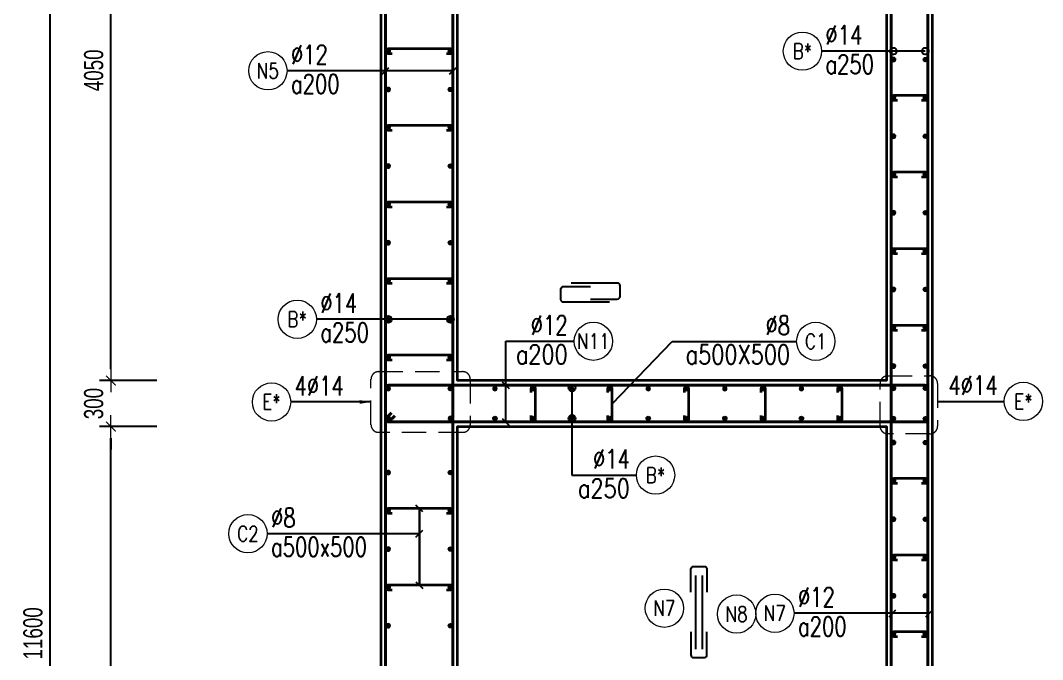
# Model space of a CAD drawing. Header units: millimetres. Extents: x 988833 to 1318015, y -9365 to 47591.
# Drawn here: x 1234722 to 1241391, y 38362 to 42534 of the extents above; entities that cross this region are included whole.
import ezdxf
from ezdxf.enums import TextEntityAlignment as Align

# ---------------------------------------------------------------- set-up
doc = ezdxf.new("R2010")
doc.units = ezdxf.units.MM
doc.header["$MEASUREMENT"] = 0
doc.linetypes.add('HIDDEN', pattern=[9.525, 6.35, -3.175])
doc.linetypes.add('HIDDEN2', pattern=[4.7625, 3.175, -1.5875])
doc.layers.get('0').update_dxf_attribs({"lineweight": 20})
doc.layers.get('Defpoints').update_dxf_attribs({"color": 151, "lineweight": 9})
for name, color, linetype in [('Hidden', 9, 'HIDDEN'), ('Leader', 6, 'Continuous'), ('Ligature', 1, 'Continuous')]:
    doc.layers.add(name, color=color, linetype=linetype)
for name, color, linetype, lineweight in [('KC-LEADER', 153, 'Continuous', 18), ('KC-THEP', 6, 'Continuous', 40), ('NDC_S_DIM', 1, 'Continuous', 15), ('NDC_S_HIDDEN', 8, 'HIDDEN2', 13), ('NDC_S_LEADER', 1, 'Continuous', 15), ('NDC_S_REBAR', 4, 'Continuous', 35), ('NDC_S_STIRRUP', 4, 'Continuous', 40), ('NDC_S_VN TEXT', 7, 'Continuous', 20), ('NDC_S_WALL', 6, 'Continuous', 35)]:
    doc.layers.add(name, color=color, linetype=linetype, lineweight=lineweight)
doc.styles.add('NDC_DIM', font='', dxfattribs={"width": 0.75})
doc.styles.add('NDC_EN TXT', font='romans.shx', dxfattribs={"width": 0.8})
doc.styles.get('NDC_DIM').set_extended_font_data('Dotum')
doc.dimstyles.new('NDC_dim_25', dxfattribs={"dimscale": 25, "dimtxt": 2.5, "dimasz": 1.5, "dimexe": 1.5, "dimexo": 2.5, "dimgap": 1, "dimtad": 1, "dimdec": 0, "dimzin": 0, "dimdsep": 46, "dimtxsty": 'NDC_DIM', "dimblk": 'DIMMARK', "dimcen": 0.09, "dimdle": 1.2, "dimclrd": 1, "dimclre": 1, "dimclrt": 3, "dimadec": 0, "dimazin": 0, "dimtfac": 1, "dimtdec": 0, "dimtix": 1, "dimtofl": 0, "dimtmove": 0, "dimatfit": 3, "dimfxl": 6, "dimfxlon": 1, "dimtolj": 1, "dimtzin": 0, "dimarcsym": 0})
doc.dimstyles.new('NDC_dim_30', dxfattribs={"dimscale": 30, "dimtxt": 2.5, "dimasz": 1.5, "dimexe": 1.5, "dimexo": 2.5, "dimgap": 1, "dimtad": 1, "dimdec": 0, "dimzin": 0, "dimdsep": 46, "dimtxsty": 'NDC_DIM', "dimblk": 'DIMMARK', "dimcen": 0.09, "dimdle": 1.2, "dimclrd": 1, "dimclre": 1, "dimclrt": 3, "dimadec": 0, "dimazin": 0, "dimtfac": 1, "dimtdec": 0, "dimtix": 1, "dimtofl": 0, "dimtmove": 0, "dimatfit": 3, "dimfxl": 6, "dimfxlon": 1, "dimtolj": 1, "dimtzin": 0, "dimarcsym": 0})
doc.dimstyles.new('NDC_dim_50', dxfattribs={"dimscale": 50, "dimtxt": 2.5, "dimasz": 1.5, "dimexe": 1.5, "dimexo": 2.5, "dimgap": 1, "dimtad": 1, "dimdec": 0, "dimzin": 0, "dimdsep": 46, "dimtxsty": 'NDC_DIM', "dimblk": 'DIMMARK', "dimcen": 0.09, "dimdle": 1.2, "dimclrd": 1, "dimclre": 1, "dimclrt": 3, "dimadec": 0, "dimazin": 0, "dimtfac": 1, "dimtdec": 0, "dimtix": 1, "dimtofl": 0, "dimtmove": 0, "dimatfit": 3, "dimfxl": 6, "dimfxlon": 1, "dimtolj": 1, "dimtzin": 0, "dimarcsym": 0})

# ---------------------------------------------------------------- blocks, each defined once
blk = doc.blocks.new('THEP')
at = {"layer": 'KC-LEADER', "color": 6}
blk.add_circle((0, 0), 14, dxfattribs=at)
at = {"layer": 'KC-THEP'}
for p, q in [((-14, 0), (14, 0)), ((9.9, 9.9), (-9.9, -9.9)), ((-9.9, 9.9), (9.9, -9.9)), ((0, 14), (0, -14))]:
    blk.add_line(p, q, dxfattribs=at)
blk = doc.blocks.new('DIMMARK')
at = {"layer": 'NDC_S_DIM', "color": 1}
blk.add_line((-1.5, 0), (1, 0), dxfattribs=at)
at = {"layer": 'NDC_S_DIM', "color": 2, "const_width": 0.1}
blk.add_lwpolyline([(-0.424, -0.424), (0.424, 0.424)], dxfattribs=at)
blk = doc.blocks.new('*U11')
blk.add_circle((-2.5, 0), 2.5)
at = {"layer": 'NDC_S_VN TEXT', "color": 3, "style": 'NDC_EN TXT', "width": 0.75}
for tag, p in [('DK1', (0.5, 0.85)), ('KC1', (0.5, -2.97))]:
    blk.add_attdef(tag, p, '', height=2.5, dxfattribs=at)
at = {"layer": 'NDC_S_VN TEXT', "color": 7, "style": 'NDC_EN TXT', "width": 0.8}
blk.add_attdef('SH2', text='', height=2, dxfattribs=at).set_placement((-2.5, 0), align=Align.MIDDLE)
blk = doc.blocks.new('*U12')
blk.add_circle((-2.5, 0), 2.5)
at = {"layer": 'NDC_S_VN TEXT', "color": 3, "style": 'NDC_EN TXT', "width": 0.75}
for tag, p in [('DK1', (0.5, 0.85)), ('KC1', (0.5, -2.97))]:
    blk.add_attdef(tag, p, '', height=2.5, dxfattribs=at)
at = {"layer": 'NDC_S_VN TEXT', "color": 7, "style": 'NDC_EN TXT', "width": 0.8}
blk.add_attdef('SH2', text='', height=2, dxfattribs=at).set_placement((-2.5, 0), align=Align.MIDDLE)
blk = doc.blocks.new('A$C7BC65A55')
at = {"layer": 'Ligature'}
for p, q in [((-15.2, 372, 0), (-15.2, 38.5, 0)), ((15.2, 372, 0), (15.2, 38.5, 0))]:
    blk.add_line(p, q, dxfattribs=at)
for points in [[(-36.2, 296.5), (-36.2, 400.9, -0.414214), (-24, 413.1), (24, 413.1, -0.414214), (36.2, 400.9), (36.2, 296.5)], [(-36.2, 116.5), (-36.2, 12.2, 0.414214), (-24, 0), (24, 0, 0.414214), (36.2, 12.2), (36.2, 116.5)]]:
    blk.add_lwpolyline(points, format="xyb", dxfattribs=at)
blk = doc.blocks.new('*U13')
blk.add_circle((-2.5, 0), 2.5)
at = {"layer": 'NDC_S_VN TEXT', "color": 3, "style": 'NDC_EN TXT', "width": 0.75}
blk.add_attdef('DK1', (0.5, 0.85), '', height=2.5, dxfattribs=at)
at = {"layer": 'NDC_S_VN TEXT', "color": 7, "style": 'NDC_EN TXT', "width": 0.8}
blk.add_attdef('SH2', text='', height=2, dxfattribs=at).set_placement((-2.5, 0), align=Align.MIDDLE)
blk = doc.blocks.new('*U9')
blk.add_circle((2.5, 0), 2.5)
at = {"layer": 'NDC_S_VN TEXT', "color": 3, "style": 'NDC_EN TXT', "width": 0.75}
blk.add_attdef('DK2', text='', height=2.5, dxfattribs=at).set_placement((-0.85, 0.85), align=Align.RIGHT)
at = {"layer": 'NDC_S_VN TEXT', "color": 7, "style": 'NDC_EN TXT', "width": 0.8}
blk.add_attdef('SH3', text='', height=2, dxfattribs=at).set_placement((2.5, 0), align=Align.MIDDLE)
blk = doc.blocks.new('*U1016')
at = {"layer": 'KC-THEP', "xscale": -1, "rotation": 170.331435563619}
blk.add_blockref('THEP', (0, 0), dxfattribs=at)
blk = doc.blocks.new('*U1015')
at = {"layer": 'NDC_S_HIDDEN', "color": 0, "linetype": 'ByBlock', "lineweight": -2, "transparency": 16777216}
for p in [(0, 0), (250, 0), (500, 0), (750, 0), (1000, 0), (1250, 0), (1500, 0), (1750, 0), (2000, 0), (2250, 0)]:
    blk.add_blockref('*U1016', p, dxfattribs=at)
blk = doc.blocks.new('*U1018')
at = {"layer": 'KC-THEP', "xscale": -1, "rotation": 170.331435563619}
blk.add_blockref('THEP', (0, 0), dxfattribs=at)
blk = doc.blocks.new('*U1017')
at = {"layer": 'NDC_S_HIDDEN', "color": 0, "linetype": 'ByBlock', "lineweight": -2, "transparency": 16777216}
for p in [(0, 0), (250, 0), (500, 0), (750, 0), (1000, 0), (1250, 0), (1500, 0), (1750, 0), (2000, 0), (2250, 0)]:
    blk.add_blockref('*U1018', p, dxfattribs=at)
blk = doc.blocks.new('*U1023')
at = {"layer": 'NDC_S_REBAR'}
blk.add_lwpolyline([(-15, -75), (-15, -100, 1), (15, -100), (15, 100, 1), (-15, 100), (-15, 75)], format="xyb", dxfattribs=at)
blk = doc.blocks.new('*U1019')
at = {"layer": 'NDC_S_HIDDEN', "color": 0, "linetype": 'ByBlock', "lineweight": -2, "transparency": 16777216}
for p in [(0, 0), (500, 0), (1000, 0), (1500, 0), (2000, 0)]:
    blk.add_blockref('*U1023', p, dxfattribs=at)
blk = doc.blocks.new('*U10')
blk.add_circle((2.5, 0), 2.5)
at = {"layer": 'NDC_S_VN TEXT', "color": 3, "style": 'NDC_EN TXT'}
for tag, width, p in [('DK2', 0.75, (-0.85, 0.85)), ('KC2', 0.8, (-0.85, -2.97))]:
    blk.add_attdef(tag, text='', height=2.5, dxfattribs=dict(at, width=width)).set_placement(p, align=Align.RIGHT)
at = {"layer": 'NDC_S_VN TEXT', "color": 7, "style": 'NDC_EN TXT', "width": 0.8}
blk.add_attdef('SH3', text='', height=2, dxfattribs=at).set_placement((2.5, 0), align=Align.MIDDLE)
blk = doc.blocks.new('A$C72321851')
at = {"layer": 'Ligature'}
for points in [[(-60.9, -129.3), (-60.9, 170.9, -0.414214), (-43.3, 188.5), (25.8, 188.5, -0.414214), (43.4, 170.9), (43.4, -4.3)], [(-39.7, -4.3), (-39.7, -179.5, 0.414214), (-22.1, -197.1), (47, -197.1, 0.414214), (64.6, -179.5), (64.6, 120.7)]]:
    blk.add_lwpolyline(points, format="xyb", dxfattribs=at)
blk = doc.blocks.new('*D1112')
at = {"layer": 'Defpoints', "color": 0, "ltscale": 200, "transparency": 16777216}
for p in [(1234916.3, 44332.9), (1237317.1, 44332.9), (1237317.2, 32733.2)]:
    blk.add_point(p, dxfattribs=at)
at = {"layer": 'NDC_S_DIM', "color": 1, "lineweight": -2, "ltscale": 200, "transparency": 16777216}
for p, q in [((1235216.3, 44332.9), (1234841.3, 44332.9)), ((1234916.3, 32808.2), (1234916.3, 44257.9)), ((1235216.3, 32733.2), (1234841.3, 32733.2))]:
    blk.add_line(p, q, dxfattribs=at)
at = {"layer": 'NDC_S_DIM', "color": 1, "lineweight": -2, "ltscale": 200, "transparency": 16777216, "xscale": 75, "yscale": 75, "zscale": 75}
for p, rotation in [((1234916.3, 44332.9), 90), ((1234916.3, 32733.2), 270)]:
    blk.add_blockref('DIMMARK', p, dxfattribs=dict(at, rotation=rotation))
at = {"layer": 'NDC_S_DIM', "color": 3, "ltscale": 200, "transparency": 16777216, "insert": (1234803.7, 38533.1), "char_height": 125, "attachment_point": 5, "rotation": 90, "style": 'NDC_DIM'}
blk.add_mtext('\\A1;11600', dxfattribs=at)
blk = doc.blocks.new('*D1088')
at = {"layer": 'Defpoints', "color": 0, "ltscale": 200, "transparency": 16777216}
for p in [(1235312.4, 39882.9), (1237573.6, 39882.9), (1237573.6, 32832.9)]:
    blk.add_point(p, dxfattribs=at)
at = {"layer": 'NDC_S_DIM', "color": 1, "lineweight": -2, "ltscale": 200, "transparency": 16777216}
for p, q in [((1235612.4, 39882.9), (1235237.4, 39882.9)), ((1235312.4, 32907.9), (1235312.4, 39807.9)), ((1235612.4, 32832.9), (1235237.4, 32832.9))]:
    blk.add_line(p, q, dxfattribs=at)
at = {"layer": 'NDC_S_DIM', "color": 1, "lineweight": -2, "ltscale": 200, "transparency": 16777216, "xscale": 75, "yscale": 75, "zscale": 75}
for p, rotation in [((1235312.4, 39882.9), 90), ((1235312.4, 32832.9), 270)]:
    blk.add_blockref('DIMMARK', p, dxfattribs=dict(at, rotation=rotation))
at = {"layer": 'NDC_S_DIM', "color": 3, "ltscale": 200, "transparency": 16777216, "insert": (1235199.9, 36357.9), "char_height": 125, "attachment_point": 5, "rotation": 90, "style": 'NDC_DIM'}
blk.add_mtext('\\A1;7050', dxfattribs=at)
blk = doc.blocks.new('*D1089')
at = {"layer": 'Defpoints', "color": 0, "ltscale": 200, "transparency": 16777216}
for p in [(1235312.4, 40182.9), (1237573.6, 40182.9), (1237573.6, 39882.9)]:
    blk.add_point(p, dxfattribs=at)
at = {"layer": 'NDC_S_DIM', "color": 1, "lineweight": -2, "ltscale": 200, "transparency": 16777216}
for p, q in [((1235312.4, 40257.9), (1235312.4, 40332.9)), ((1235612.4, 40182.9), (1235237.4, 40182.9)), ((1235612.4, 39882.9), (1235237.4, 39882.9)), ((1235312.4, 39807.9), (1235312.4, 39732.9))]:
    blk.add_line(p, q, dxfattribs=at)
at = {"layer": 'NDC_S_DIM', "color": 1, "lineweight": -2, "ltscale": 200, "transparency": 16777216, "xscale": 75, "yscale": 75, "zscale": 75}
for p, rotation in [((1235312.4, 40182.9), 270), ((1235312.4, 39882.9), 90)]:
    blk.add_blockref('DIMMARK', p, dxfattribs=dict(at, rotation=rotation))
at = {"layer": 'NDC_S_DIM', "color": 3, "ltscale": 200, "transparency": 16777216, "insert": (1235199.9, 40032.9), "char_height": 125, "attachment_point": 5, "rotation": 90, "style": 'NDC_DIM'}
blk.add_mtext('\\A1;300', dxfattribs=at)
blk = doc.blocks.new('*D1090')
at = {"layer": 'Defpoints', "color": 0, "ltscale": 200, "transparency": 16777216}
for p in [(1235312.4, 44232.9), (1237573.6, 44232.9), (1237573.6, 40182.9)]:
    blk.add_point(p, dxfattribs=at)
at = {"layer": 'NDC_S_DIM', "color": 1, "lineweight": -2, "ltscale": 200, "transparency": 16777216}
for p, q in [((1235612.4, 44232.9), (1235237.4, 44232.9)), ((1235312.4, 40257.9), (1235312.4, 44157.9)), ((1235612.4, 40182.9), (1235237.4, 40182.9))]:
    blk.add_line(p, q, dxfattribs=at)
at = {"layer": 'NDC_S_DIM', "color": 1, "lineweight": -2, "ltscale": 200, "transparency": 16777216, "xscale": 75, "yscale": 75, "zscale": 75}
for p, rotation in [((1235312.4, 44232.9), 90), ((1235312.4, 40182.9), 270)]:
    blk.add_blockref('DIMMARK', p, dxfattribs=dict(at, rotation=rotation))
at = {"layer": 'NDC_S_DIM', "color": 3, "ltscale": 200, "transparency": 16777216, "insert": (1235199.9, 42207.9), "char_height": 125, "attachment_point": 5, "rotation": 90, "style": 'NDC_DIM'}
blk.add_mtext('\\A1;4050', dxfattribs=at)

msp = doc.modelspace()

# ---------------------------------------------------------------- linework, layer by layer
for centre in [(1238923.4, 38697.4), (1239394.4, 38659.3)]:
    msp.add_circle(centre, 125)
at = {"layer": 'NDC_S_HIDDEN', "ltscale": 50}
for points in [[(1237059, 40241.3), (1237607.1, 40241.3, -0.414214), (1237657.1, 40191.3), (1237657.1, 39895.2, -0.414214), (1237607.1, 39845.2), (1237059, 39845.2, -0.414214), (1237009, 39895.2), (1237009, 40191.3, -0.414214)], [(1240380.4, 40213.4), (1240656.2, 40213.4, -0.414214), (1240706.2, 40163.4), (1240706.2, 39885.8, -0.414214), (1240656.2, 39835.8), (1240380.4, 39835.8, -0.414214), (1240330.4, 39885.8), (1240330.4, 40163.4, -0.414214)]]:
    msp.add_lwpolyline(points, format="xyb", close=True, dxfattribs=at)
at = {"layer": 'NDC_S_REBAR'}
for points in [[(1237502.1, 42317.9), (1237527.1, 42317.9, 1), (1237527.1, 42347.9), (1237121.7, 42347.9, 1), (1237121.7, 42317.9), (1237146.7, 42317.9)], [(1240601.3, 42013), (1240626.3, 42013, 1), (1240626.3, 42043), (1240419.3, 42043, 1), (1240419.3, 42013), (1240444.3, 42013)], [(1237502.1, 41817.9), (1237527.1, 41817.9, 1), (1237527.1, 41847.9), (1237121.7, 41847.9, 1), (1237121.7, 41817.9), (1237146.7, 41817.9)], [(1240601.3, 41513), (1240626.3, 41513, 1), (1240626.3, 41543), (1240419.3, 41543, 1), (1240419.3, 41513), (1240444.3, 41513)], [(1237502.1, 41317.9), (1237527.1, 41317.9, 1), (1237527.1, 41347.9), (1237121.7, 41347.9, 1), (1237121.7, 41317.9), (1237146.7, 41317.9)], [(1240601.3, 41013), (1240626.3, 41013, 1), (1240626.3, 41043), (1240419.3, 41043, 1), (1240419.3, 41013), (1240444.3, 41013)], [(1237502.1, 40817.9), (1237527.1, 40817.9, 1), (1237527.1, 40847.9), (1237121.7, 40847.9, 1), (1237121.7, 40817.9), (1237146.7, 40817.9)], [(1240601.3, 40513), (1240626.3, 40513, 1), (1240626.3, 40543), (1240419.3, 40543, 1), (1240419.3, 40513), (1240444.3, 40513)], [(1237502.1, 40317.9), (1237527.1, 40317.9, 1), (1237527.1, 40347.9), (1237121.7, 40347.9, 1), (1237121.7, 40317.9), (1237146.7, 40317.9)], [(1240601.3, 39513), (1240626.3, 39513, 1), (1240626.3, 39543), (1240419.3, 39543, 1), (1240419.3, 39513), (1240444.3, 39513)], [(1237502.1, 39317.9), (1237527.1, 39317.9, 1), (1237527.1, 39347.9), (1237121.7, 39347.9, 1), (1237121.7, 39317.9), (1237146.7, 39317.9)], [(1240601.3, 39013), (1240626.3, 39013, 1), (1240626.3, 39043), (1240419.3, 39043, 1), (1240419.3, 39013), (1240444.3, 39013)], [(1237502.1, 38817.9), (1237527.1, 38817.9, 1), (1237527.1, 38847.9), (1237121.7, 38847.9, 1), (1237121.7, 38817.9), (1237146.7, 38817.9)], [(1240601.3, 38513), (1240626.3, 38513, 1), (1240626.3, 38543), (1240419.3, 38543, 1), (1240419.3, 38513), (1240444.3, 38513)]]:
    msp.add_lwpolyline(points, format="xyb", dxfattribs=at)
at = {"layer": 'NDC_S_STIRRUP'}
for points in [[(1237113.6, 35164.3), (1237103.6, 35134.3), (1237103.6, 44682.9, -0.414214), (1237123.6, 44702.9), (1237523.6, 44702.9, -0.414214), (1237543.6, 44682.9), (1237543.6, 41433.6), (1237543.6, 41433.6)], [(1240442.8, 34322.9), (1240402.8, 34282.9, 0.414214), (1240422.8, 34262.9), (1240622.8, 34262.9, 0.414214), (1240642.8, 34282.9), (1240642.8, 44682.9, 0.414214), (1240622.8, 44702.9), (1240422.8, 44702.9, 0.414214), (1240402.8, 44682.9), (1240402.8, 34282.9, 0.414214), (1240422.8, 34262.9), (1240462.8, 34302.9)], [(1237543.6, 41932.9), (1237543.6, 41932.9), (1237543.6, 32382.9, -0.414214), (1237523.6, 32362.9), (1237123.6, 32362.9, -0.414214), (1237103.6, 32382.9), (1237103.6, 35633.6), (1237113.6, 35603.6)], [(1237163.6, 39952.9), (1237123.6, 39912.9, -0.414214), (1237103.6, 39932.9), (1237103.6, 40132.9, -0.414214), (1237123.6, 40152.9), (1240622.8, 40152.9, -0.414214), (1240642.8, 40132.9), (1240642.8, 39932.9, -0.414358), (1240622.8, 39912.9), (1237123.6, 39912.9, -0.414214), (1237103.6, 39932.9), (1237143.6, 39972.9)], [(1237163.6, 39952.9), (1237123.6, 39912.9, -0.414214), (1237103.6, 39932.9), (1237103.6, 40132.9, -0.414214), (1237123.6, 40152.9), (1240622.8, 40152.9, -0.414214), (1240642.8, 40132.9), (1240642.8, 39932.9, -0.414358), (1240622.8, 39912.9), (1237123.6, 39912.9, -0.414214), (1237103.6, 39932.9), (1237143.6, 39972.9)]]:
    msp.add_lwpolyline(points, format="xyb", dxfattribs=at)
at = {"layer": 'NDC_S_WALL', "ltscale": 200}
for points in [[(1240673.6, 34232.9), (1240673.6, 44232.9), (1241223.6, 44232.9), (1241223.6, 44732.9), (1239374.8, 44732.9), (1239374.8, 44732.9), (1239374.8, 44232.9), (1239374.8, 44232.9), (1240373.6, 44232.9), (1240373.6, 44232.9), (1240373.6, 40182.9), (1237573.6, 40182.9), (1237573.6, 44232.9), (1238572.5, 44232.9), (1238572.5, 44232.9), (1238572.5, 44732.9), (1238572.5, 44732.9), (1237073.6, 44732.9), (1237073.6, 32332.9)], [(1237573.6, 32832.9), (1237573.6, 39882.9), (1240373.6, 39882.9), (1240373.6, 34232.9)]]:
    msp.add_lwpolyline(points, dxfattribs=at)

# ---------------------------------------------------------------- block references
at = {"layer": 'Hidden', "xscale": 1.44, "yscale": 1.44, "zscale": 1.44}
msp.add_blockref('A$C7BC65A55', (1239148.5, 38375.1, 0), dxfattribs=at)
at = {"layer": 'KC-THEP', "xscale": -1}
for p, rotation in [((1237121.7, 42332.9), 350.3314355636192), ((1240419.3, 42278), 350.3314355636191), ((1237121.7, 42082.9), 350.3314355636192), ((1240419.3, 42028), 350.3314355636191), ((1237121.7, 41832.9), 350.3314355636192), ((1240419.3, 41778), 350.3314355636191), ((1237121.7, 41582.9), 350.3314355636192), ((1240419.3, 41528), 350.3314355636191), ((1237121.7, 41332.9), 350.3314355636192), ((1240419.3, 41278), 350.3314355636191), ((1237121.7, 41082.9), 350.3314355636192), ((1240419.3, 41028), 350.3314355636191), ((1237121.7, 40832.9), 350.3314355636192), ((1240419.3, 40778), 350.3314355636191), ((1237121.7, 40582.9), 350.3314355636192), ((1240419.3, 40528), 350.3314355636191), ((1237121.7, 40332.9), 350.3314355636192), ((1240419.3, 40278), 350.3314355636191), ((1240419.3, 40132.5), 350.3314355636191), ((1237121.7, 40130.2), 350.3314355636192), ((1237527.1, 39935.7), 170.331435563619), ((1240419.3, 39933.9), 350.3314355636191), ((1240419.3, 39778), 350.3314355636191), ((1237121.7, 39582.9), 350.3314355636192), ((1240419.3, 39528), 350.3314355636191), ((1237121.7, 39332.9), 350.3314355636192), ((1240419.3, 39278), 350.3314355636191), ((1237121.7, 39082.9), 350.3314355636192), ((1240419.3, 39028), 350.3314355636191), ((1237121.7, 38832.9), 350.3314355636192), ((1240419.3, 38778), 350.3314355636191), ((1237121.7, 38582.9), 350.3314355636192), ((1240419.3, 38528), 350.3314355636191)]:
    msp.add_blockref('THEP', p, dxfattribs=dict(at, rotation=rotation))
at = {"layer": 'KC-THEP'}
for p, rotation in [((1237527.1, 42332.9), 9.668564436380926), ((1240626.3, 42278), 9.668564436380926), ((1237527.1, 42082.9), 9.668564436380926), ((1240626.3, 42028), 9.668564436380926), ((1237527.1, 41832.9), 9.668564436380926), ((1240626.3, 41778), 9.668564436380926), ((1237527.1, 41582.9), 9.668564436380926), ((1240626.3, 41528), 9.668564436380926), ((1237527.1, 41332.9), 9.668564436380926), ((1240626.3, 41278), 9.668564436380926), ((1237527.1, 41082.9), 9.668564436380926), ((1240626.3, 41028), 9.668564436380926), ((1237527.1, 40832.9), 9.668564436380926), ((1240626.3, 40778), 9.668564436380926), ((1237527.1, 40582.9), 9.668564436380926), ((1240626.3, 40528), 9.668564436380926), ((1237527.1, 40332.9), 9.668564436380926), ((1240626.3, 40278), 9.668564436380926), ((1240626.3, 40132.5), 9.668564436380926), ((1237527.1, 40130.2), 9.668564436380926), ((1237121.7, 39935.7), 189.6685644363807), ((1240626.3, 39933.9), 9.668564436380926), ((1240626.3, 39778), 9.668564436380926), ((1237527.1, 39582.9), 9.668564436380926), ((1240626.3, 39528), 9.668564436380926), ((1237527.1, 39332.9), 9.668564436380926), ((1240626.3, 39278), 9.668564436380926), ((1237527.1, 39082.9), 9.668564436380926), ((1240626.3, 39028), 9.668564436380926), ((1237527.1, 38832.9), 9.668564436380926), ((1240626.3, 38778), 9.668564436380926), ((1237527.1, 38582.9), 9.668564436380926), ((1240626.3, 38528), 9.668564436380926)]:
    msp.add_blockref('THEP', p, dxfattribs=dict(at, rotation=rotation))
at = {"layer": 'Leader', "rotation": 89.99999999999997}
msp.add_blockref('A$C72321851', (1238436.7, 40754.6), dxfattribs=at)
at = {"layer": 'NDC_S_HIDDEN'}
for name, p in [('*U1015', (1237817.7, 40130.2)), ('*U1019', (1238067.7, 40030.2))]:
    msp.add_blockref(name, p, dxfattribs=at)
at = {"layer": 'NDC_S_HIDDEN', "xscale": -1, "rotation": 180}
msp.add_blockref('*U1017', (1237817.7, 39935.7), dxfattribs=at)
at = {"layer": 'NDC_S_VN TEXT', "xscale": 50, "yscale": 50, "zscale": 50}
for name, p, values in [('*U11', (1239949.2, 42333.1), {'SH2': 'B*', 'DK1': '%%C14', 'KC1': 'a250'}), ('*U11', (1236461.2, 42204.9), {'SH2': 'N5', 'DK1': '%%C12', 'KC1': 'a200'}), ('*U11', (1236652.7, 40582.9), {'SH2': 'B*', 'DK1': '%%C14', 'KC1': 'a250'}), ('*U10', (1238335.2, 40439.8), {'SH3': 'N11', 'DK2': '%%C12', 'KC2': 'a200'}), ('*U10', (1239786.2, 40439.1), {'SH3': 'C1', 'DK2': '%%c8', 'KC2': 'a500X500'}), ('*U13', (1236485.1, 40043.3), {'SH2': 'E*', 'DK1': '4%%C14'}), ('*U9', (1241140.8, 40047.1), {'SH3': 'E*', 'DK2': '4%%C14'}), ('*U10', (1238740.6, 39566), {'SH3': 'B*', 'DK2': '%%C14', 'KC2': 'a250'}), ('*U12', (1236331.1, 39183.6), {'SH2': 'C2', 'DK1': '%%c8', 'KC1': 'a500x500'}), ('*U11', (1239769.3, 38664.4), {'SH2': 'N7', 'DK1': '%%C12', 'KC1': 'a200'})]:
    msp.add_blockref(name, p, dxfattribs=at).add_auto_attribs(values)

# ---------------------------------------------------------------- texts
at = {"layer": 'NDC_S_VN TEXT', "color": 7, "style": 'NDC_EN TXT', "width": 0.8}
for tag, p in [('N7', (1238923.4, 38697.4)), ('N8', (1239394.4, 38659.3))]:
    msp.add_attdef(tag, text='3', height=100, dxfattribs=at).set_placement(p, align=Align.MIDDLE)

# ---------------------------------------------------------------- dimensions: what is measured, and where the dimension line sits
at = {"layer": 'NDC_S_DIM', "ltscale": 200}
for base, p1, p2, picture, middle in [((1234916.3, 44332.9), (1237317.2, 32733.2), (1237317.1, 44332.9), '*D1112', (1234803.7, 38533.1)), ((1235312.4, 44232.9), (1237573.6, 40182.9), (1237573.6, 44232.9), '*D1090', (1235199.9, 42207.9)), ((1235312.4, 40182.9), (1237573.6, 39882.9), (1237573.6, 40182.9), '*D1089', (1235199.9, 40032.9)), ((1235312.4, 39882.9), (1237573.6, 32832.9), (1237573.6, 39882.9), '*D1088', (1235199.9, 36357.9))]:
    dim = msp.add_linear_dim(base=base, p1=p1, p2=p2, angle=90, dimstyle='NDC_dim_50', override={"dimtmove": 1}, dxfattribs=at)
    dim.commit()
    dim.dimension.update_dxf_attribs({"geometry": picture, "text_midpoint": middle})

# ---------------------------------------------------------------- leaders
at = {"layer": 'NDC_S_LEADER'}
for points, dimstyle, override in [([(1240625.1, 42333.1), (1239949.2, 42333.1)], 'NDC_dim_30', {"dimtad": 0, "dimldrblk": 'Origin'}), ([(1240418.1, 42333.1), (1239949.2, 42333.1)], 'NDC_dim_30', {"dimtad": 0, "dimldrblk": 'Origin'}), ([(1237543.6, 42204.8), (1236461.2, 42204.8)], 'NDC_dim_30', {"dimtad": 0, "dimldrblk": 'Oblique'}), ([(1237103.6, 42204.8), (1236461.2, 42204.8)], 'NDC_dim_30', {"dimtad": 0, "dimldrblk": 'Oblique'}), ([(1237527.1, 40582.9), (1236652.7, 40582.9)], 'NDC_dim_30', {"dimtad": 0, "dimldrblk": 'Origin'}), ([(1237121.7, 40582.9), (1236652.7, 40582.9)], 'NDC_dim_30', {"dimtad": 0, "dimldrblk": 'Origin'}), ([(1237887.8, 39912.9), (1237887.8, 40439.6), (1238335.2, 40439.6)], 'NDC_dim_30', {"dimgap": 1, "dimtad": 0, "dimldrblk": 'Oblique'}), ([(1237887.8, 40152.9), (1237887.8, 40439.6), (1238335.2, 40439.6)], 'NDC_dim_30', {"dimtad": 0, "dimldrblk": 'Oblique'}), ([(1238582.7, 40030.2), (1238973.3, 40439.1), (1239786.2, 40439.1)], 'NDC_dim_30', {"dimtad": 0, "dimldrblk": 'Oblique'}), ([(1238319.9, 40135.7), (1238319.9, 39565.8), (1238740.6, 39565.8)], 'NDC_dim_30', {"dimgap": 1, "dimtad": 0, "dimldrblk": 'Origin'}), ([(1237009, 40043.3), (1236485.1, 40043.3)], 'NDC_dim_50', {"dimgap": 1, "dimtad": 0}), ([(1240706.2, 40047.1), (1241140.8, 40047.1)], 'NDC_dim_25', {"dimgap": 1, "dimtad": 0}), ([(1238319.9, 39935.7), (1238319.9, 39565.8), (1238740.6, 39565.8)], 'NDC_dim_30', {"dimgap": 1, "dimtad": 0, "dimldrblk": 'Origin'}), ([(1237324.4, 39347.9), (1237324.4, 38847.9)], 'NDC_dim_30', {"dimtad": 0, "dimldrblk": 'Oblique'}), ([(1237324.4, 38847.9), (1237324.4, 39347.9)], 'NDC_dim_30', {"dimtad": 0, "dimldrblk": 'Oblique'}), ([(1237324.4, 39183.6), (1236331.1, 39183.6)], 'NDC_dim_30', {"dimtad": 0, "dimldrblk": 'Oblique'}), ([(1240651.7, 38664.2), (1239769.3, 38664.2)], 'NDC_dim_30', {"dimtad": 0, "dimldrblk": 'Oblique'}), ([(1240411.7, 38664.2), (1239769.3, 38664.2)], 'NDC_dim_30', {"dimtad": 0, "dimldrblk": 'Oblique'})]:
    msp.add_leader(points, dimstyle=dimstyle, override=override, dxfattribs=at)

doc.saveas('drawing.dxf')
